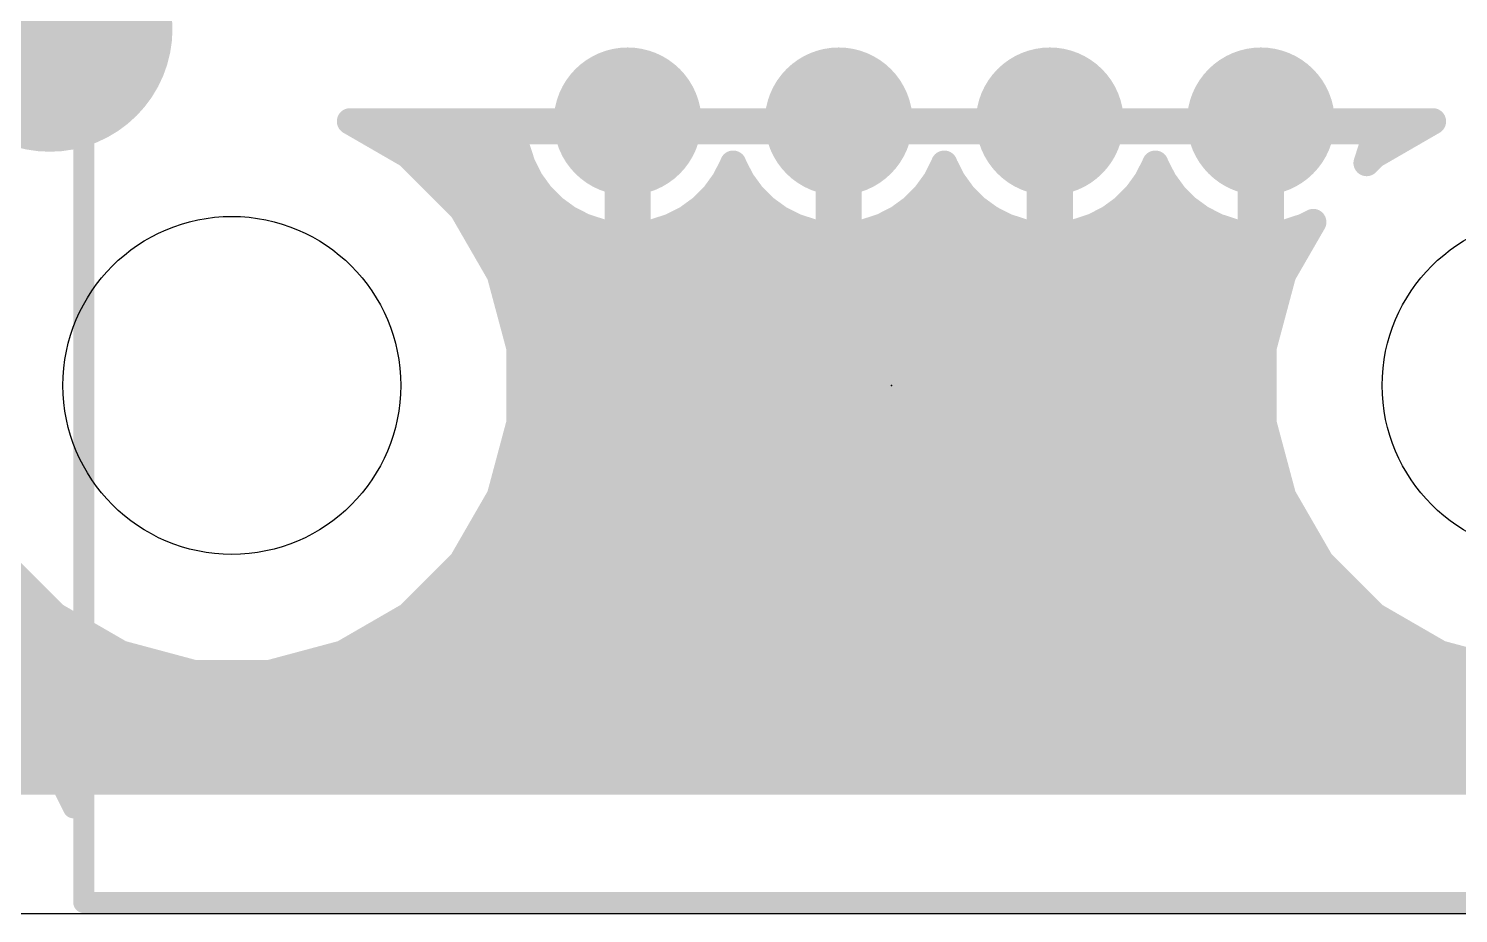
# Model space of a CAD drawing. Extents: x 6 to 108, y 0 to 49.
# Drawn here: x 51.38 to 65.15, y 0 to 8.51 of the extents above; entities that cross this region are included whole.
import ezdxf

# ---------------------------------------------------------------- set-up
doc = ezdxf.new("R2010")
doc.units = 0
for name, color, linetype in [('16', 175, 'CONTINUOUS'), ('17', 82, 'CONTINUOUS'), ('20', 30, 'CONTINUOUS'), ('21', 253, 'CONTINUOUS'), ('23', 7, 'CONTINUOUS')]:
    doc.layers.add(name, color=color, linetype=linetype)

# ---------------------------------------------------------------- blocks, each defined once
blk = doc.blocks.new('ROUNDP')
at = {"const_width": 0.5}
blk.add_lwpolyline([(0, -0.25, 1), (0, 0.25, 1), (0, -0.25)], format="xyb", dxfattribs=at)

msp = doc.modelspace()

# ---------------------------------------------------------------- linework, layer by layer
at = {"layer": '16', "const_width": 0.127}
for points in [[(54.5095, 7.675, 1), (54.446, 7.565)], [(54.4778, 7.6835, 1), (54.4778, 7.5565)], [(57.1182, 7.62, 1), (56.9912, 7.62)], [(57.0547, 7.5565, 1), (57.0547, 7.6835)], [(57.3088, 7.62, 1), (57.1818, 7.62)], [(57.2453, 7.6835, 1), (57.2453, 7.5565)], [(59.1502, 7.62, 1), (59.0232, 7.62)], [(59.0867, 7.5565, 1), (59.0867, 7.6835)], [(59.3408, 7.62, 1), (59.2138, 7.62)], [(59.2773, 7.6835, 1), (59.2773, 7.5565)], [(61.1822, 7.62, 1), (61.0552, 7.62)], [(61.1187, 7.5565, 1), (61.1187, 7.6835)], [(61.3728, 7.62, 1), (61.2458, 7.62)], [(61.3093, 7.6835, 1), (61.3093, 7.5565)], [(63.2142, 7.62, 1), (63.0872, 7.62)], [(63.1507, 7.5565, 1), (63.1507, 7.6835)], [(63.4048, 7.62, 1), (63.2778, 7.62)], [(63.3413, 7.6835, 1), (63.3413, 7.5565)], [(64.934, 7.565, 1), (64.8705, 7.675)], [(64.9022, 7.5565, 1), (64.9022, 7.6835)], [(56.0593, 7.5882, 1), (56.0593, 7.4612)], [(56.122, 7.5347, 1), (55.9966, 7.5148)], [(57.1182, 7.5247, 1), (56.9912, 7.5247)], [(57.0547, 7.5882, 1), (57.0547, 7.4612)], [(56.9912, 7.5247, 1), (57.1182, 7.5247)], [(57.0547, 7.4612, 1), (57.0547, 7.5882)], [(57.3088, 7.5247, 1), (57.1818, 7.5247)], [(57.2453, 7.5882, 1), (57.2453, 7.4612)], [(57.1818, 7.5247, 1), (57.3088, 7.5247)], [(57.2453, 7.4612, 1), (57.2453, 7.5882)], [(59.1502, 7.5247, 1), (59.0232, 7.5247)], [(59.0867, 7.5882, 1), (59.0867, 7.4612)], [(59.0232, 7.5247, 1), (59.1502, 7.5247)], [(59.0867, 7.4612, 1), (59.0867, 7.5882)], [(59.3407, 7.5247, 1), (59.2138, 7.5247)], [(59.2773, 7.5882, 1), (59.2773, 7.4612)], [(59.2138, 7.5247, 1), (59.3408, 7.5247)], [(59.2773, 7.4612, 1), (59.2773, 7.5882)], [(61.1822, 7.5247, 1), (61.0552, 7.5247)], [(61.1187, 7.5882, 1), (61.1187, 7.4612)], [(61.0552, 7.5247, 1), (61.1822, 7.5247)], [(61.1187, 7.4612, 1), (61.1187, 7.5882)], [(61.3728, 7.5247, 1), (61.2458, 7.5247)], [(61.3093, 7.5882, 1), (61.3093, 7.4612)], [(61.2458, 7.5247, 1), (61.3728, 7.5247)], [(61.3093, 7.4612, 1), (61.3093, 7.5882)], [(63.2142, 7.5247, 1), (63.0872, 7.5247)], [(63.1507, 7.5882, 1), (63.1507, 7.4612)], [(63.0872, 7.5247, 1), (63.2142, 7.5247)], [(63.1507, 7.4612, 1), (63.1507, 7.5882)], [(63.4047, 7.5247, 1), (63.2778, 7.5247)], [(63.3413, 7.5882, 1), (63.3413, 7.4612)], [(63.2778, 7.5247, 1), (63.4048, 7.5247)], [(63.3413, 7.4612, 1), (63.3413, 7.5882)], [(64.3994, 7.5148, 1), (64.274, 7.5347)], [(64.3367, 7.4612, 1), (64.3367, 7.5882)], [(54.9177, 7.4295, 1), (54.9177, 7.3025)], [(56.1451, 7.3839, 1), (56.0243, 7.3446)], [(56.022, 7.3543, 1), (56.1474, 7.3742)], [(56.0844, 7.3025, 1), (56.0844, 7.4295)], [(57.0547, 7.4295, 1), (57.0547, 7.3025)], [(57.2453, 7.3025, 1), (57.2453, 7.4295)], [(59.0867, 7.4295, 1), (59.0867, 7.3025)], [(59.2773, 7.3025, 1), (59.2773, 7.4295)], [(61.1187, 7.4295, 1), (61.1187, 7.3025)], [(61.3093, 7.3025, 1), (61.3093, 7.4295)], [(63.1507, 7.4295, 1), (63.1507, 7.3025)], [(63.3413, 7.3025, 1), (63.3413, 7.4295)], [(64.2486, 7.3742, 1), (64.374, 7.3543)], [(64.3116, 7.4295, 1), (64.3116, 7.3025)], [(64.3717, 7.3446, 1), (64.2509, 7.3839)], [(64.4623, 7.3025, 1), (64.4623, 7.4295)], [(55.0849, 7.3403, 1), (54.9951, 7.2505)], [(55.0082, 7.2404, 1), (55.0717, 7.3504)], [(56.1944, 7.2296, 1), (56.0812, 7.1719)], [(58.2264, 7.2321, 1), (58.1056, 7.1929)], [(58.2264, 7.1929, 1), (58.1056, 7.2321)], [(58.2188, 7.1719, 1), (58.1056, 7.2296)], [(58.2264, 7.2296, 1), (58.1132, 7.1719)], [(60.2584, 7.2321, 1), (60.1376, 7.1929)], [(60.2584, 7.1929, 1), (60.1376, 7.2321)], [(60.2508, 7.1719, 1), (60.1376, 7.2296)], [(60.2584, 7.2296, 1), (60.1452, 7.1719)], [(62.2904, 7.2321, 1), (62.1696, 7.1929)], [(62.2904, 7.1929, 1), (62.1696, 7.2321)], [(62.2828, 7.1719, 1), (62.1696, 7.2296)], [(62.2904, 7.2296, 1), (62.1772, 7.1719)], [(64.2194, 7.2646, 1), (64.3093, 7.1748)], [(64.204, 7.2394, 1), (64.3247, 7.2001)], [(64.3083, 7.3504, 1), (64.3718, 7.2404)], [(64.3849, 7.2505, 1), (64.2951, 7.3403)], [(55.2234, 7.1755, 1), (55.2234, 7.0485)], [(56.0774, 7.1811, 1), (56.1982, 7.2204)], [(56.2672, 7.0849, 1), (56.1645, 7.0102)], [(56.183, 7.0485, 1), (56.183, 7.1755)], [(57.0547, 7.1755, 1), (57.0547, 7.0485)], [(57.2453, 7.0485, 1), (57.2453, 7.1755)], [(58.1355, 7.0102, 1), (58.0328, 7.0849)], [(58.117, 7.1755, 1), (58.117, 7.0485)], [(58.1018, 7.2203, 1), (58.2226, 7.1811)], [(58.1094, 7.1811, 1), (58.2302, 7.2204)], [(58.2992, 7.0849, 1), (58.1965, 7.0102)], [(58.215, 7.0485, 1), (58.215, 7.1755)], [(59.0867, 7.1755, 1), (59.0867, 7.0485)], [(59.2773, 7.0485, 1), (59.2773, 7.1755)], [(60.1675, 7.0102, 1), (60.0648, 7.0849)], [(60.149, 7.1755, 1), (60.149, 7.0485)], [(60.1338, 7.2204, 1), (60.2546, 7.1811)], [(60.1414, 7.1811, 1), (60.2622, 7.2204)], [(60.3312, 7.0849, 1), (60.2285, 7.0102)], [(60.247, 7.0485, 1), (60.247, 7.1755)], [(61.1187, 7.1755, 1), (61.1187, 7.0485)], [(61.3093, 7.0485, 1), (61.3093, 7.1755)], [(62.1995, 7.0102, 1), (62.0968, 7.0849)], [(62.181, 7.1755, 1), (62.181, 7.0485)], [(62.1658, 7.2204, 1), (62.2866, 7.1811)], [(62.1734, 7.1811, 1), (62.2942, 7.2203)], [(62.3632, 7.0849, 1), (62.2605, 7.0102)], [(62.279, 7.0485, 1), (62.279, 7.1755)], [(63.1507, 7.1755, 1), (63.1507, 7.0485)], [(63.3413, 7.0485, 1), (63.3413, 7.1755)], [(56.1593, 7.0187, 1), (56.2724, 7.0764)], [(56.3618, 6.9534, 1), (56.272, 6.8636)], [(58.028, 6.8636, 1), (57.9382, 6.9534)], [(58.0276, 7.0764, 1), (58.1407, 7.0187)], [(58.1913, 7.0187, 1), (58.3044, 7.0764)], [(58.3938, 6.9534, 1), (58.304, 6.8636)], [(60.06, 6.8636, 1), (59.9702, 6.9534)], [(60.0596, 7.0764, 1), (60.1727, 7.0187)], [(60.2233, 7.0187, 1), (60.3364, 7.0764)], [(60.4258, 6.9534, 1), (60.336, 6.8636)], [(62.092, 6.8636, 1), (62.0022, 6.9534)], [(62.0916, 7.0764, 1), (62.2047, 7.0187)], [(62.2553, 7.0187, 1), (62.3684, 7.0764)], [(62.4578, 6.9534, 1), (62.368, 6.8636)], [(55.4774, 6.9215, 1), (55.4774, 6.7945)], [(55.6104, 6.8117, 1), (55.5004, 6.7482)], [(55.5105, 6.7351, 1), (55.6003, 6.8249)], [(56.2655, 6.8712, 1), (56.3683, 6.9458)], [(56.3674, 6.7945, 1), (56.3674, 6.9215)], [(56.4758, 6.8383, 1), (56.4012, 6.7355)], [(56.3936, 6.742, 1), (56.4834, 6.8318)], [(57.0547, 6.9215, 1), (57.0547, 6.7945)], [(57.2453, 6.7945, 1), (57.2453, 6.9215)], [(57.8166, 6.8318, 1), (57.9064, 6.742)], [(57.8988, 6.7355, 1), (57.8242, 6.8383)], [(57.9326, 6.9215, 1), (57.9326, 6.7945)], [(57.9317, 6.9458, 1), (58.0345, 6.8712)], [(58.2975, 6.8712, 1), (58.4003, 6.9458)], [(58.3994, 6.7945, 1), (58.3994, 6.9215)], [(58.5078, 6.8383, 1), (58.4332, 6.7355)], [(58.4256, 6.742, 1), (58.5154, 6.8318)], [(59.0867, 6.9215, 1), (59.0867, 6.7945)], [(59.2773, 6.7945, 1), (59.2773, 6.9215)], [(59.8486, 6.8318, 1), (59.9384, 6.742)], [(59.9308, 6.7355, 1), (59.8562, 6.8383)], [(59.9646, 6.9215, 1), (59.9646, 6.7945)], [(59.9637, 6.9458, 1), (60.0665, 6.8712)], [(60.3295, 6.8712, 1), (60.4323, 6.9458)], [(60.4314, 6.7945, 1), (60.4314, 6.9215)], [(60.5398, 6.8383, 1), (60.4652, 6.7355)], [(60.4576, 6.742, 1), (60.5474, 6.8318)], [(61.1187, 6.9215, 1), (61.1187, 6.7945)], [(61.3093, 6.7945, 1), (61.3093, 6.9215)], [(61.8806, 6.8318, 1), (61.9704, 6.742)], [(61.9628, 6.7355, 1), (61.8882, 6.8383)], [(61.9966, 6.9215, 1), (61.9966, 6.7945)], [(61.9957, 6.9458, 1), (62.0985, 6.8712)], [(62.3615, 6.8712, 1), (62.4643, 6.9458)], [(62.4634, 6.7945, 1), (62.4634, 6.9215)], [(62.5718, 6.8383, 1), (62.4972, 6.7355)], [(62.4896, 6.742, 1), (62.5794, 6.8318)], [(63.1507, 6.9215, 1), (63.1507, 6.7945)], [(63.3413, 6.7945, 1), (63.3413, 6.9215)], [(56.6064, 6.7424, 1), (56.5487, 6.6293)], [(56.5402, 6.6345, 1), (56.6149, 6.7372)], [(57.6851, 6.7372, 1), (57.7598, 6.6345)], [(57.7513, 6.6293, 1), (57.6936, 6.7424)], [(58.6384, 6.7424, 1), (58.5807, 6.6293)], [(58.5722, 6.6345, 1), (58.6469, 6.7372)], [(59.7171, 6.7372, 1), (59.7918, 6.6345)], [(59.7833, 6.6293, 1), (59.7256, 6.7424)], [(60.6704, 6.7424, 1), (60.6127, 6.6293)], [(60.6042, 6.6345, 1), (60.6789, 6.7372)], [(61.7491, 6.7372, 1), (61.8238, 6.6345)], [(61.8153, 6.6293, 1), (61.7576, 6.7424)], [(62.7024, 6.7424, 1), (62.6447, 6.6293)], [(62.6362, 6.6345, 1), (62.7109, 6.7372)], [(63.8052, 6.6193, 1), (63.6952, 6.6828)], [(63.779, 6.5945, 1), (63.7213, 6.7077)], [(55.657, 6.6675, 1), (55.657, 6.5405)], [(56.7504, 6.6682, 1), (56.7111, 6.5474)], [(56.7019, 6.5512, 1), (56.7596, 6.6644)], [(56.7425, 6.5405, 1), (56.7425, 6.6675)], [(56.9042, 6.6174, 1), (56.8843, 6.492)], [(56.8746, 6.4943, 1), (56.9139, 6.6151)], [(57.0547, 6.6675, 1), (57.0547, 6.5405)], [(57.0448, 6.4666, 1), (57.0647, 6.592)], [(57.2353, 6.592, 1), (57.2552, 6.4666)], [(57.2453, 6.5405, 1), (57.2453, 6.6675)], [(57.3861, 6.6151, 1), (57.4254, 6.4943)], [(57.4157, 6.492, 1), (57.3958, 6.6174)], [(57.5575, 6.6675, 1), (57.5575, 6.5405)], [(57.5404, 6.6644, 1), (57.5981, 6.5512)], [(57.5889, 6.5474, 1), (57.5496, 6.6682)], [(58.7824, 6.6682, 1), (58.7431, 6.5474)], [(58.7339, 6.5512, 1), (58.7916, 6.6644)], [(58.7745, 6.5405, 1), (58.7745, 6.6675)], [(58.9362, 6.6174, 1), (58.9163, 6.492)], [(58.9066, 6.4943, 1), (58.9459, 6.6151)], [(59.0867, 6.6675, 1), (59.0867, 6.5405)], [(59.0768, 6.4666, 1), (59.0967, 6.592)], [(59.2673, 6.592, 1), (59.2872, 6.4666)], [(59.2773, 6.5405, 1), (59.2773, 6.6675)], [(59.4181, 6.6151, 1), (59.4574, 6.4943)], [(59.4477, 6.492, 1), (59.4278, 6.6174)], [(59.5895, 6.6675, 1), (59.5895, 6.5405)], [(59.5724, 6.6644, 1), (59.6301, 6.5512)], [(59.6209, 6.5474, 1), (59.5816, 6.6682)], [(60.8144, 6.6682, 1), (60.7751, 6.5474)], [(60.7659, 6.5512, 1), (60.8236, 6.6644)], [(60.8065, 6.5405, 1), (60.8065, 6.6675)], [(60.9682, 6.6174, 1), (60.9483, 6.492)], [(60.9386, 6.4943, 1), (60.9779, 6.6151)], [(61.1187, 6.6675, 1), (61.1187, 6.5405)], [(61.1088, 6.4666, 1), (61.1287, 6.592)], [(61.2993, 6.592, 1), (61.3192, 6.4666)], [(61.3093, 6.5405, 1), (61.3093, 6.6675)], [(61.4501, 6.6151, 1), (61.4894, 6.4943)], [(61.4797, 6.492, 1), (61.4598, 6.6174)], [(61.6215, 6.6675, 1), (61.6215, 6.5405)], [(61.6044, 6.6644, 1), (61.6621, 6.5512)], [(61.6529, 6.5474, 1), (61.6136, 6.6682)], [(62.8464, 6.6682, 1), (62.8071, 6.5474)], [(62.7979, 6.5512, 1), (62.8556, 6.6644)], [(62.8385, 6.5405, 1), (62.8385, 6.6675)], [(63.0002, 6.6174, 1), (62.9803, 6.492)], [(62.9706, 6.4943, 1), (63.0099, 6.6151)], [(63.1507, 6.6675, 1), (63.1507, 6.5405)], [(63.1408, 6.4666, 1), (63.1607, 6.592)], [(63.3313, 6.592, 1), (63.3512, 6.4666)], [(63.3413, 6.5405, 1), (63.3413, 6.6675)], [(63.4821, 6.6151, 1), (63.5214, 6.4943)], [(63.5117, 6.492, 1), (63.4918, 6.6174)], [(63.6535, 6.6675, 1), (63.6535, 6.5405)], [(63.6364, 6.6644, 1), (63.6941, 6.5512)], [(63.6849, 6.5474, 1), (63.6456, 6.6682)], [(63.723, 6.5405, 1), (63.723, 6.6675)], [(55.8037, 6.4135, 1), (55.8037, 6.2865)], [(56.9912, 6.5293, 1), (57.1182, 6.5293)], [(57.1818, 6.5293, 1), (57.3088, 6.5293)], [(59.0232, 6.5293, 1), (59.1502, 6.5293)], [(59.2138, 6.5293, 1), (59.3407, 6.5293)], [(61.0552, 6.5293, 1), (61.1822, 6.5293)], [(61.2458, 6.5293, 1), (61.3728, 6.5293)], [(63.0872, 6.5293, 1), (63.2142, 6.5293)], [(63.2778, 6.5293, 1), (63.4047, 6.5293)], [(63.5763, 6.2865, 1), (63.5763, 6.4135)], [(55.9813, 6.1651, 1), (55.8586, 6.1322)], [(55.8649, 6.1169, 1), (55.9749, 6.1804)], [(55.934, 6.1595, 1), (55.934, 6.0325)], [(63.4051, 6.1804, 1), (63.5151, 6.1169)], [(63.5214, 6.1322, 1), (63.3987, 6.1651)], [(63.446, 6.0325, 1), (63.446, 6.1595)], [(56.0021, 5.9055, 1), (56.0021, 5.7785)], [(63.3779, 5.7785, 1), (63.3779, 5.9055)], [(56.0701, 5.6515, 1), (56.0701, 5.5245)], [(63.3099, 5.5245, 1), (63.3099, 5.6515)], [(56.1721, 5.4445, 1), (56.0451, 5.4445)], [(56.0473, 5.4281, 1), (56.1699, 5.4609)], [(63.3349, 5.4445, 1), (63.2079, 5.4445)], [(63.2101, 5.4609, 1), (63.3327, 5.4281)], [(56.1086, 5.3975, 1), (56.1086, 5.2705)], [(63.2714, 5.2705, 1), (63.2714, 5.3975)], [(56.1086, 5.1435, 1), (56.1086, 5.0165)], [(63.2714, 5.0165, 1), (63.2714, 5.1435)], [(56.1086, 4.8895, 1), (56.1086, 4.7625)], [(56.1699, 4.6991, 1), (56.0473, 4.7319)], [(63.3327, 4.7319, 1), (63.2101, 4.6991)], [(63.2714, 4.7625, 1), (63.2714, 4.8895)], [(56.0701, 4.6355, 1), (56.0701, 4.5085)], [(56.0451, 4.7155, 1), (56.1721, 4.7155)], [(63.2079, 4.7155, 1), (63.3349, 4.7155)], [(63.3099, 4.5085, 1), (63.3099, 4.6355)], [(56.0021, 4.3815, 1), (56.0021, 4.2545)], [(63.3779, 4.2545, 1), (63.3779, 4.3815)], [(55.9749, 3.9796, 1), (55.8649, 4.0431)], [(55.934, 4.1275, 1), (55.934, 4.0005)], [(63.5151, 4.0431, 1), (63.4051, 3.9796)], [(63.446, 4.0005, 1), (63.446, 4.1275)], [(55.8586, 4.0278, 1), (55.9813, 3.9949)], [(63.3987, 3.9949, 1), (63.5214, 4.0278)], [(55.8037, 3.8735, 1), (55.8037, 3.7465)], [(63.5763, 3.7465, 1), (63.5763, 3.8735)], [(55.657, 3.6195, 1), (55.657, 3.4925)], [(63.723, 3.4925, 1), (63.723, 3.6195)], [(55.5004, 3.4118, 1), (55.6104, 3.3483)], [(55.6003, 3.3351, 1), (55.5105, 3.4249)], [(63.8695, 3.4249, 1), (63.7797, 3.3351)], [(63.7696, 3.3483, 1), (63.8796, 3.4118)], [(55.4774, 3.3655, 1), (55.4774, 3.2385)], [(63.9026, 3.2385, 1), (63.9026, 3.3655)], [(51.4566, 2.9845, 1), (51.4566, 3.1115)], [(55.2234, 3.1115, 1), (55.2234, 2.9845)], [(64.1566, 2.9845, 1), (64.1566, 3.1115)], [(51.6718, 2.9196, 1), (51.6083, 2.8096)], [(51.5951, 2.8197, 1), (51.6849, 2.9095)], [(51.7623, 2.7305, 1), (51.7623, 2.8575)], [(54.9177, 2.8575, 1), (54.9177, 2.7305)], [(54.9951, 2.9095, 1), (55.0849, 2.8197)], [(55.0717, 2.8096, 1), (55.0082, 2.9196)], [(64.3718, 2.9196, 1), (64.3083, 2.8096)], [(64.2951, 2.8197, 1), (64.3849, 2.9095)], [(64.4623, 2.7305, 1), (64.4623, 2.8575)], [(52.2022, 2.4765, 1), (52.2022, 2.6035)], [(52.2878, 2.5614, 1), (52.2549, 2.4387)], [(52.2396, 2.4451, 1), (52.3031, 2.5551)], [(54.3769, 2.5551, 1), (54.4404, 2.4451)], [(54.4251, 2.4387, 1), (54.3922, 2.5614)], [(54.4778, 2.6035, 1), (54.4778, 2.4765)], [(64.9022, 2.4765, 1), (64.9022, 2.6035)], [(64.9878, 2.5614, 1), (64.9549, 2.4387)], [(64.9396, 2.4451, 1), (65.0031, 2.5551)], [(52.9755, 2.3749, 1), (52.9755, 2.2479)], [(52.9591, 2.2501, 1), (52.9919, 2.3727)], [(53.6881, 2.3727, 1), (53.7209, 2.2501)], [(53.7045, 2.2479, 1), (53.7045, 2.3749)]]:
    msp.add_lwpolyline(points, format="xyb", dxfattribs=at)
at = {"layer": '16', "const_width": 0.254}
for points in [[(55.04, 7.2954), (54.4778, 7.62)], [(54.4778, 7.62), (57.0547, 7.62)], [(57.0547, 7.62), (57.0547, 7.5247)], [(57.2453, 7.5247), (57.2453, 7.62)], [(57.2453, 7.62), (59.0867, 7.62)], [(59.0867, 7.62), (59.0867, 7.5247)], [(59.2773, 7.5247), (59.2773, 7.62)], [(59.2773, 7.62), (61.1187, 7.62)], [(61.1187, 7.62), (61.1187, 7.5247)], [(61.3093, 7.5247), (61.3093, 7.62)], [(61.3093, 7.62), (63.1507, 7.62)], [(63.1507, 7.62), (63.1507, 7.5247)], [(63.3413, 7.5247), (63.3413, 7.62)], [(63.3413, 7.62), (64.9022, 7.62)], [(64.9022, 7.62), (64.34, 7.2954)], [(57.0547, 7.5247), (56.0593, 7.5247)], [(56.0593, 7.5247), (56.0847, 7.3642)], [(57.0547, 6.5293), (57.0547, 7.5247)], [(57.0547, 7.5247), (57.2453, 7.5247)], [(57.2453, 7.5247), (57.2453, 6.5293)], [(59.0867, 7.5247), (57.2453, 7.5247)], [(59.0867, 6.5293), (59.0867, 7.5247)], [(59.0867, 7.5247), (59.2773, 7.5247)], [(59.2773, 7.5247), (59.2773, 6.5293)], [(61.1187, 7.5247), (59.2773, 7.5247)], [(61.1187, 6.5293), (61.1187, 7.5247)], [(61.1187, 7.5247), (61.3093, 7.5247)], [(61.3093, 7.5247), (61.3093, 6.5293)], [(63.1507, 7.5247), (61.3093, 7.5247)], [(63.1507, 6.5293), (63.1507, 7.5247)], [(63.1507, 7.5247), (63.3413, 7.5247)], [(63.3413, 7.5247), (63.3413, 6.5293)], [(64.3367, 7.5247), (63.3413, 7.5247)], [(64.3113, 7.3642), (64.3367, 7.5247)], [(54.9177, 7.366), (56.0844, 7.366)], [(56.0847, 7.3642), (56.1378, 7.2007)], [(57.0547, 7.366), (57.2453, 7.366)], [(59.0867, 7.366), (59.2773, 7.366)], [(61.1187, 7.366), (61.3093, 7.366)], [(63.1507, 7.366), (63.3413, 7.366)], [(64.2644, 7.2197), (64.3113, 7.3642)], [(64.3116, 7.366), (64.4623, 7.366)], [(55.5554, 6.78), (55.04, 7.2954)], [(56.1378, 7.2007), (56.2159, 7.0476)], [(58.0841, 7.0476), (58.1622, 7.2007)], [(58.1622, 7.2007), (58.166, 7.2125)], [(58.166, 7.2125), (58.1698, 7.2007)], [(58.1698, 7.2007), (58.2479, 7.0476)], [(60.1161, 7.0476), (60.1942, 7.2007)], [(60.1942, 7.2007), (60.198, 7.2125)], [(60.198, 7.2125), (60.2018, 7.2007)], [(60.2018, 7.2007), (60.2799, 7.0476)], [(62.1481, 7.0476), (62.2262, 7.2007)], [(62.2262, 7.2007), (62.23, 7.2125)], [(62.23, 7.2125), (62.2338, 7.2007)], [(62.2338, 7.2007), (62.3119, 7.0476)], [(64.34, 7.2954), (64.2644, 7.2197)], [(55.2234, 7.112), (56.183, 7.112)], [(56.2159, 7.0476), (56.3169, 6.9085)], [(57.0547, 7.112), (57.2453, 7.112)], [(57.9831, 6.9085), (58.0841, 7.0476)], [(58.117, 7.112), (58.215, 7.112)], [(58.2479, 7.0476), (58.3489, 6.9085)], [(59.0867, 7.112), (59.2773, 7.112)], [(60.0151, 6.9085), (60.1161, 7.0476)], [(60.149, 7.112), (60.247, 7.112)], [(60.2799, 7.0476), (60.3809, 6.9085)], [(61.1187, 7.112), (61.3093, 7.112)], [(62.0471, 6.9085), (62.1481, 7.0476)], [(62.181, 7.112), (62.279, 7.112)], [(62.3119, 7.0476), (62.4129, 6.9085)], [(63.1507, 7.112), (63.3413, 7.112)], [(56.3169, 6.9085), (56.4385, 6.7869)], [(57.8615, 6.7869), (57.9831, 6.9085)], [(58.3489, 6.9085), (58.4705, 6.7869)], [(59.8935, 6.7869), (60.0151, 6.9085)], [(60.3809, 6.9085), (60.5025, 6.7869)], [(61.9255, 6.7869), (62.0471, 6.9085)], [(62.4129, 6.9085), (62.5345, 6.7869)], [(55.4774, 6.858), (56.3674, 6.858)], [(55.9199, 6.1486), (55.5554, 6.78)], [(56.4385, 6.7869), (56.5776, 6.6859)], [(57.0547, 6.858), (57.2453, 6.858)], [(57.7224, 6.6859), (57.8615, 6.7869)], [(57.9326, 6.858), (58.3994, 6.858)], [(58.4705, 6.7869), (58.6096, 6.6859)], [(59.0867, 6.858), (59.2773, 6.858)], [(59.7544, 6.6859), (59.8935, 6.7869)], [(59.9646, 6.858), (60.4314, 6.858)], [(60.5025, 6.7869), (60.6416, 6.6859)], [(61.1187, 6.858), (61.3093, 6.858)], [(61.7864, 6.6859), (61.9255, 6.7869)], [(61.9966, 6.858), (62.4634, 6.858)], [(62.5345, 6.7869), (62.6736, 6.6859)], [(63.1507, 6.858), (63.3413, 6.858)], [(56.5776, 6.6859), (56.7307, 6.6078)], [(57.5693, 6.6078), (57.7224, 6.6859)], [(58.6096, 6.6859), (58.7627, 6.6078)], [(59.6013, 6.6078), (59.7544, 6.6859)], [(60.6416, 6.6859), (60.7947, 6.6078)], [(61.6333, 6.6078), (61.7864, 6.6859)], [(62.6736, 6.6859), (62.8267, 6.6078)], [(63.7502, 6.6511), (63.4601, 6.1486)], [(63.6653, 6.6078), (63.7502, 6.6511)], [(55.657, 6.604), (56.7425, 6.604)], [(56.7307, 6.6078), (56.8942, 6.5547)], [(56.8942, 6.5547), (57.0547, 6.5293)], [(57.0547, 6.604), (57.2453, 6.604)], [(57.2453, 6.5293), (57.4058, 6.5547)], [(57.4058, 6.5547), (57.5693, 6.6078)], [(57.5575, 6.604), (58.7745, 6.604)], [(58.7627, 6.6078), (58.9262, 6.5547)], [(58.9262, 6.5547), (59.0867, 6.5293)], [(59.0867, 6.604), (59.2773, 6.604)], [(59.2773, 6.5293), (59.4378, 6.5547)], [(59.4378, 6.5547), (59.6013, 6.6078)], [(59.5895, 6.604), (60.8065, 6.604)], [(60.7947, 6.6078), (60.9582, 6.5547)], [(60.9582, 6.5547), (61.1187, 6.5293)], [(61.1187, 6.604), (61.3093, 6.604)], [(61.3093, 6.5293), (61.4698, 6.5547)], [(61.4698, 6.5547), (61.6333, 6.6078)], [(61.6215, 6.604), (62.8385, 6.604)], [(62.8267, 6.6078), (62.9902, 6.5547)], [(62.9902, 6.5547), (63.1507, 6.5293)], [(63.1507, 6.604), (63.3413, 6.604)], [(63.3413, 6.5293), (63.5018, 6.5547)], [(63.5018, 6.5547), (63.6653, 6.6078)], [(63.6535, 6.604), (63.723, 6.604)], [(55.8037, 6.35), (63.5763, 6.35)], [(56.1086, 5.4445), (55.9199, 6.1486)], [(55.934, 6.096), (63.446, 6.096)], [(63.4601, 6.1486), (63.2714, 5.4445)], [(56.0021, 5.842), (63.3779, 5.842)], [(56.0701, 5.588), (63.3099, 5.588)], [(56.1086, 4.7155), (56.1086, 5.4445)], [(63.2714, 5.4445), (63.2714, 4.7155)], [(56.1086, 5.334), (63.2714, 5.334)], [(56.1086, 5.08), (63.2714, 5.08)], [(55.9199, 4.0114), (56.1086, 4.7155)], [(56.1086, 4.826), (63.2714, 4.826)], [(63.2714, 4.7155), (63.4601, 4.0114)], [(56.0701, 4.572), (63.3099, 4.572)], [(56.0021, 4.318), (63.3779, 4.318)], [(55.5554, 3.38), (55.9199, 4.0114)], [(55.934, 4.064), (63.446, 4.064)], [(63.4601, 4.0114), (63.8246, 3.38)], [(55.8037, 3.81), (63.5763, 3.81)], [(55.657, 3.556), (63.723, 3.556)], [(51.1246, 3.38), (51.64, 2.8646)], [(55.04, 2.8646), (55.5554, 3.38)], [(63.8246, 3.38), (64.34, 2.8646)], [(55.4774, 3.302), (63.9026, 3.302)], [(47.6034, 3.048), (51.4566, 3.048)], [(55.2234, 3.048), (64.1566, 3.048)], [(47.2977, 2.794), (51.7623, 2.794)], [(51.64, 2.8646), (52.2714, 2.5001)], [(54.4086, 2.5001), (55.04, 2.8646)], [(54.9177, 2.794), (64.4623, 2.794)], [(64.34, 2.8646), (64.9714, 2.5001)], [(46.8578, 2.54), (52.2022, 2.54)], [(52.2714, 2.5001), (52.9755, 2.3114)], [(53.7045, 2.3114), (54.4086, 2.5001)], [(54.4778, 2.54), (64.9022, 2.54)], [(64.9714, 2.5001), (65.6755, 2.3114)], [(13.97, 2.286), (98.857, 2.286)], [(52.9755, 2.3114), (53.7045, 2.3114)], [(13.97, 2.032), (98.857, 2.032)], [(13.97, 1.778), (98.857, 1.778)], [(13.97, 1.524), (98.857, 1.524)], [(98.857, 1.27), (13.97, 1.27)], [(13.97, 1.27), (98.857, 1.27)]]:
    msp.add_lwpolyline(points, dxfattribs=at)
at = {"layer": '20'}
msp.add_line((6.35, 0), (100, 0), dxfattribs=at)
for centre in [(53.34, 5.08), (66.04, 5.08)]:
    msp.add_circle(centre, 1.6256, dxfattribs=at)
at = {"layer": '21', "const_width": 0.2032}
for points in [[(51.915, 0.105), (51.915, 15.091)], [(51.816, 1.016), (51.562, 1.524)], [(51.915, 0.105), (67.465, 0.105)]]:
    msp.add_lwpolyline(points, dxfattribs=at)
at = {"layer": '21'}
for points, const_width in [([(51.054, 6.35, 0.2361), (51.562, 1.524)], 0.2032), ([(51.6074, 1.5467, 1), (51.5166, 1.5013)], 0.1016), ([(51.5192, 1.4966, 1), (51.6048, 1.5514)], 0.1016), ([(51.7706, 0.9933, 1), (51.8614, 1.0387)], 0.1016), ([(51.915, 0.1558, 1), (51.915, 0.0542)], 0.1016), ([(51.8642, 0.105, 1), (51.9658, 0.105)], 0.1016)]:
    msp.add_lwpolyline(points, format="xyb", dxfattribs=dict(at, const_width=const_width))
at = {"layer": '23'}
msp.add_point((59.69, 5.08), dxfattribs=at)

# ---------------------------------------------------------------- block references
at = {"layer": '17'}
for p, xscale, yscale in [((51.5874, 8.509), 2.3622, 2.3622), ((51.5874, 8.509), 2.3622, 2.3622), ((57.15, 7.62), 1.4224, 1.4224), ((57.15, 7.62), 1.4224, 1.4224), ((59.182, 7.62), 1.4224, 1.4224), ((59.182, 7.62), 1.4224, 1.4224), ((61.214, 7.62), 1.4224, 1.4224), ((61.214, 7.62), 1.4224, 1.4224), ((63.246, 7.62), 1.4224, 1.4224), ((63.246, 7.62), 1.4224, 1.4224)]:
    msp.add_blockref('ROUNDP', p, dxfattribs=dict(at, xscale=xscale, yscale=yscale))

doc.saveas('drawing.dxf')
